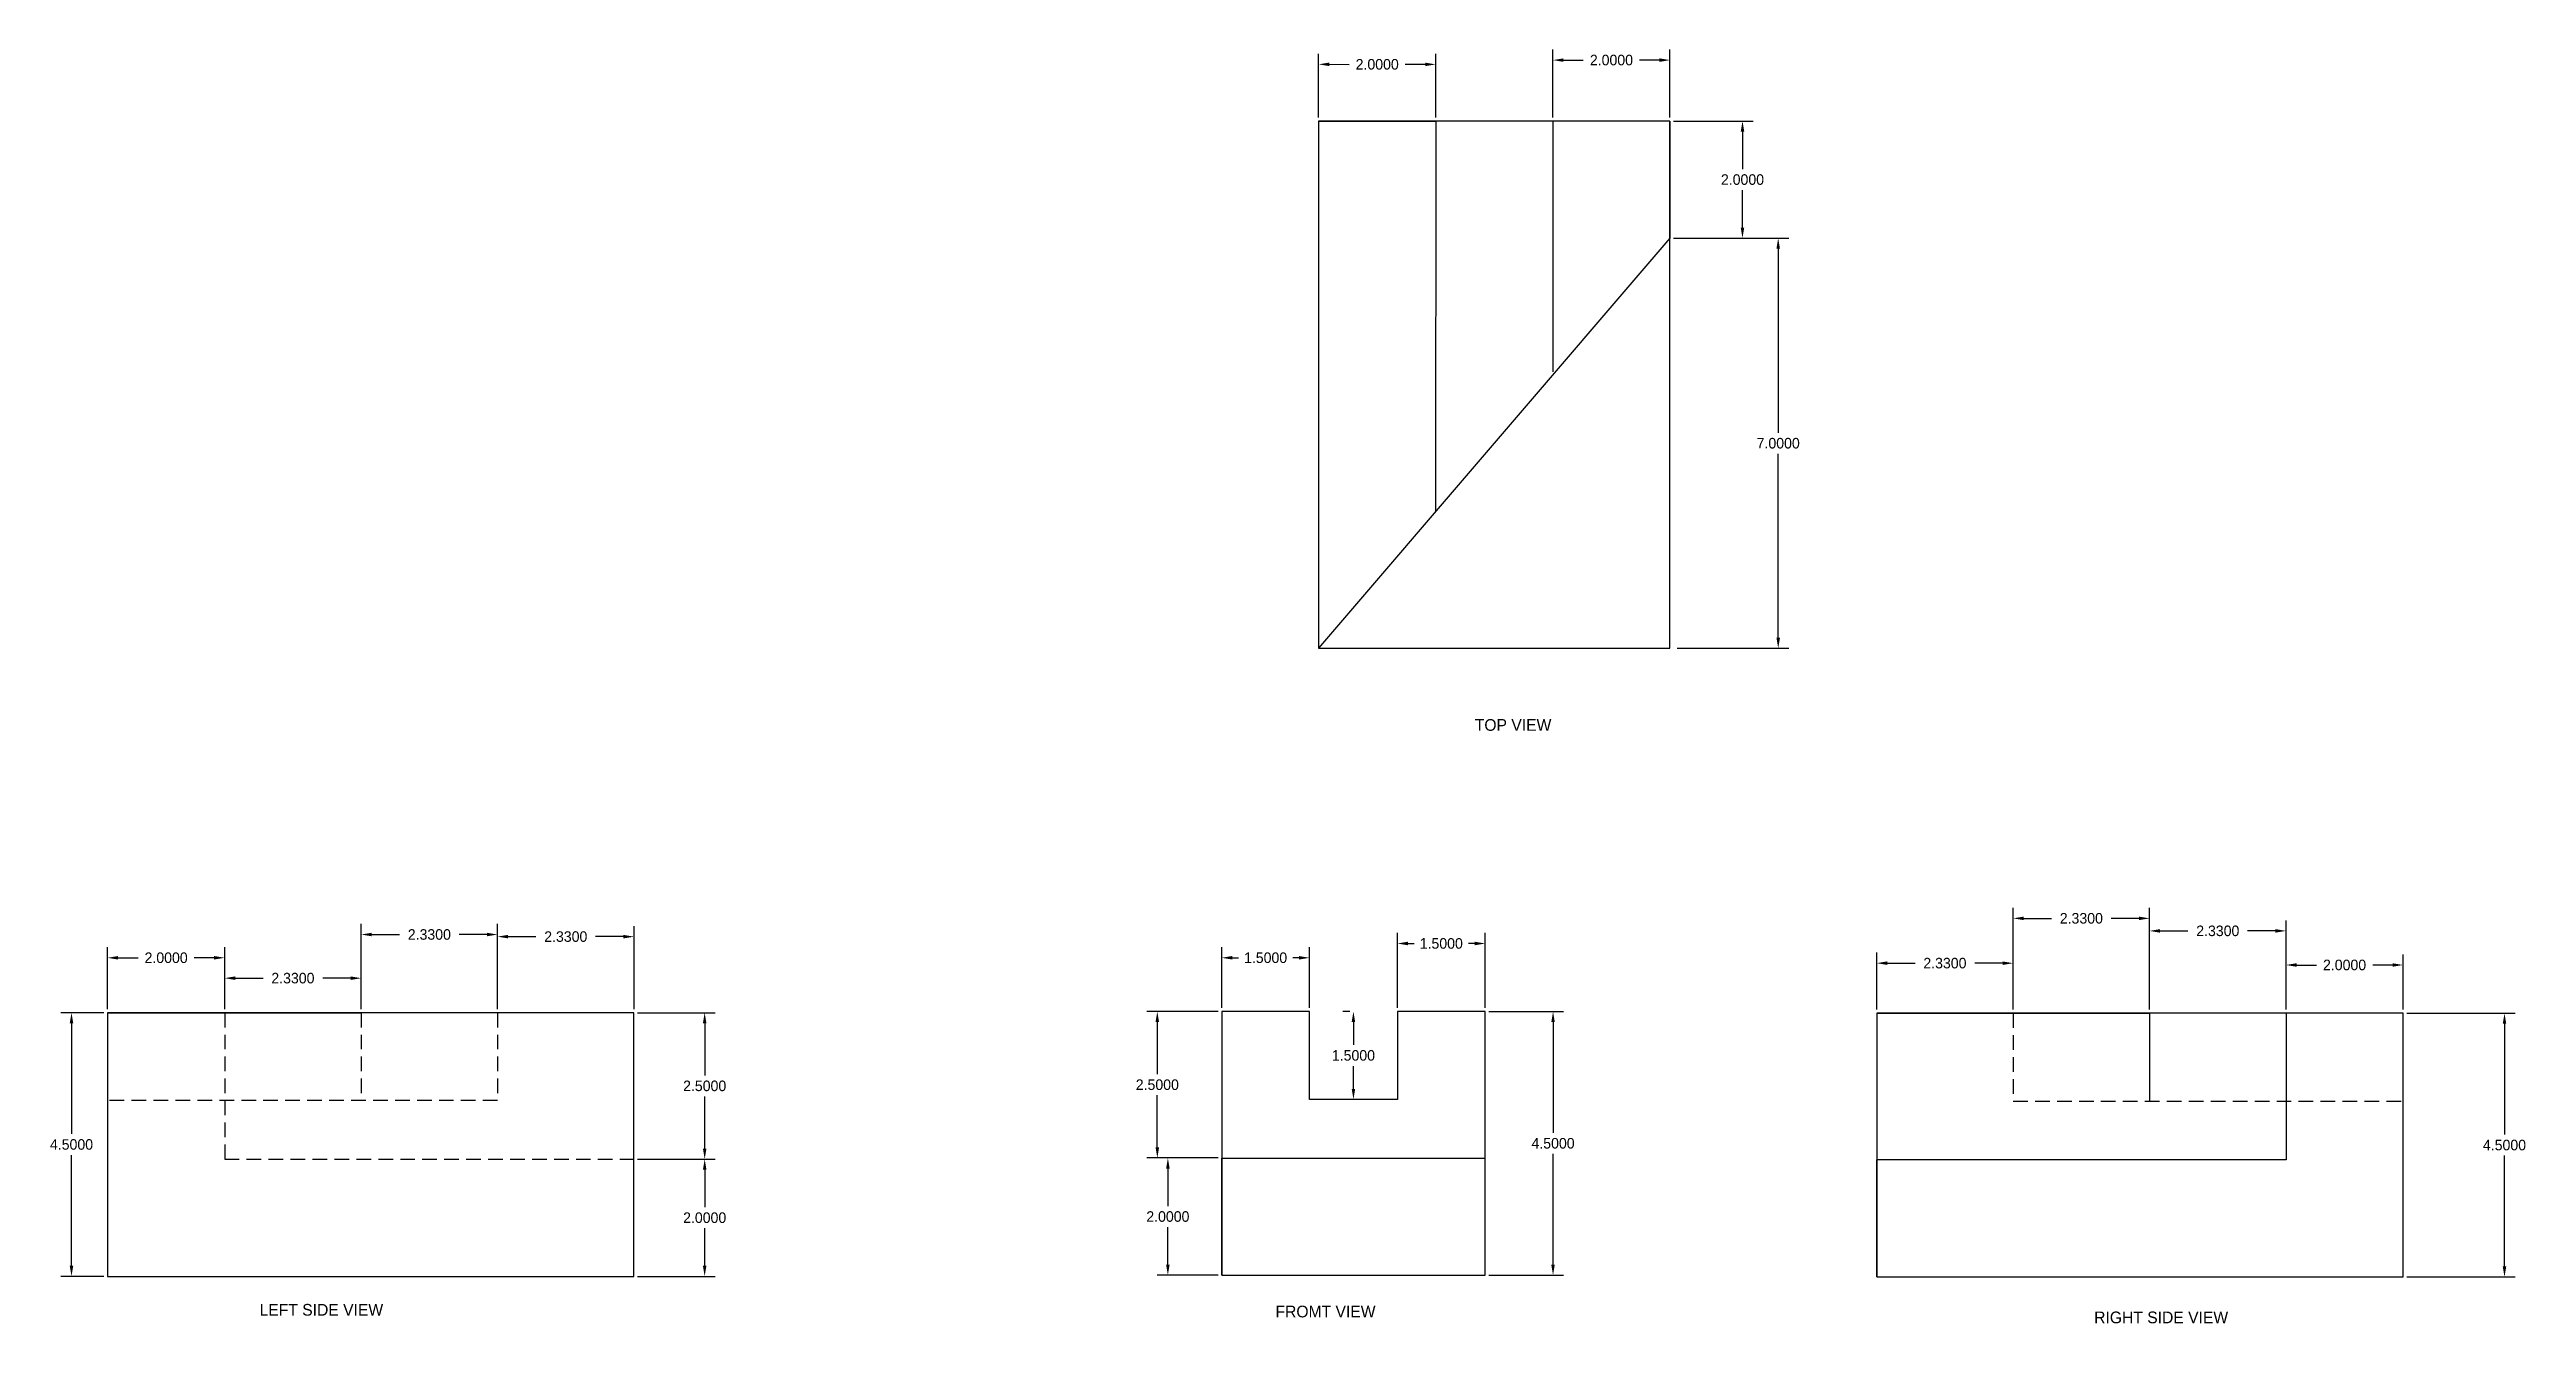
# Model space of a CAD drawing. Header units: inches. Extents: x 31.7 to 74, y 16.4 to 38.2.
import ezdxf

# ---------------------------------------------------------------- set-up
doc = ezdxf.new("R2010")
doc.units = ezdxf.units.IN
doc.header["$MEASUREMENT"] = 0
doc.linetypes.add('DASHED2', pattern=[0.375, 0.25, -0.125])
doc.dimstyles.get("Standard").update_dxf_attribs({"dimtxt": 0.18, "dimasz": 0.18, "dimexe": 0.18, "dimexo": 0.0625, "dimgap": 0.09, "dimtad": 0, "dimtih": 1, "dimtoh": 1, "dimdec": 4, "dimzin": 0, "dimdsep": 46, "dimtxsty": 'Standard', "dimcen": 0.09, "dimadec": 0, "dimazin": 0, "dimtfac": 1, "dimtdec": 4, "dimtofl": 0, "dimtmove": 0, "dimatfit": 3, "dimfxl": 1, "dimtolj": 1, "dimtzin": 0, "dimarcsym": 0})

# ---------------------------------------------------------------- blocks, each defined once
blk = doc.blocks.new('*D14')
at = {"color": 0, "lineweight": -2}
for p, q in [((51.701, 19.249), (50.664, 19.249)), ((50.844, 19.069), (50.844, 18.429)), ((50.844, 17.429), (50.844, 18.069)), ((51.701, 17.249), (50.664, 17.249))]:
    blk.add_line(p, q, dxfattribs=at)
at = {"color": 0}
for points in [[(50.814, 19.069), (50.874, 19.069), (50.844, 19.249)], [(50.814, 17.429), (50.874, 17.429), (50.844, 17.249)]]:
    blk.add_solid(points, dxfattribs=at)
at = {"layer": 'Defpoints', "color": 0}
for p in [(50.844, 19.249), (51.763, 19.249), (51.763, 17.249)]:
    blk.add_point(p, dxfattribs=at)
at = {"color": 0, "insert": (50.844, 18.249), "char_height": 0.18, "attachment_point": 5}
blk.add_mtext('\\A1;2.0000', dxfattribs=at)
blk = doc.blocks.new('*D15')
at = {"color": 0, "lineweight": -2}
for p, q in [((51.701, 21.749), (50.484, 21.749)), ((50.664, 21.569), (50.664, 20.679)), ((50.664, 19.429), (50.664, 20.319)), ((51.701, 19.249), (50.484, 19.249))]:
    blk.add_line(p, q, dxfattribs=at)
at = {"color": 0}
for points in [[(50.634, 21.569), (50.694, 21.569), (50.664, 21.749)], [(50.634, 19.429), (50.694, 19.429), (50.664, 19.249)]]:
    blk.add_solid(points, dxfattribs=at)
at = {"layer": 'Defpoints', "color": 0}
for p in [(51.763, 21.749), (50.664, 19.249), (51.763, 19.249)]:
    blk.add_point(p, dxfattribs=at)
at = {"color": 0, "insert": (50.664, 20.499), "char_height": 0.18, "attachment_point": 5}
blk.add_mtext('\\A1;2.5000', dxfattribs=at)
blk = doc.blocks.new('*D16')
at = {"color": 0, "lineweight": -2}
for p, q in [((53.951, 21.749), (53.833, 21.749)), ((54.013, 21.569), (54.013, 21.179)), ((54.013, 20.429), (54.013, 20.819)), ((53.951, 20.249), (53.833, 20.249))]:
    blk.add_line(p, q, dxfattribs=at)
at = {"color": 0}
for points in [[(53.983, 21.569), (54.043, 21.569), (54.013, 21.749)], [(53.983, 20.429), (54.043, 20.429), (54.013, 20.249)]]:
    blk.add_solid(points, dxfattribs=at)
at = {"layer": 'Defpoints', "color": 0}
for p in [(54.013, 21.749), (54.013, 21.749), (54.013, 20.249)]:
    blk.add_point(p, dxfattribs=at)
at = {"color": 0, "insert": (54.013, 20.999), "char_height": 0.18, "attachment_point": 5}
blk.add_mtext('\\A1;1.5000', dxfattribs=at)
blk = doc.blocks.new('*D17')
at = {"color": 0, "lineweight": -2}
for p, q in [((62.949, 21.781), (62.949, 22.754)), ((63.129, 22.574), (63.604, 22.574)), ((65.099, 22.574), (64.624, 22.574)), ((65.279, 21.781), (65.279, 22.754))]:
    blk.add_line(p, q, dxfattribs=at)
at = {"color": 0}
for points in [[(63.129, 22.604), (63.129, 22.544), (62.949, 22.574)], [(65.099, 22.604), (65.099, 22.544), (65.279, 22.574)]]:
    blk.add_solid(points, dxfattribs=at)
at = {"layer": 'Defpoints', "color": 0}
for p in [(65.279, 22.574), (62.949, 21.719), (65.279, 21.719)]:
    blk.add_point(p, dxfattribs=at)
at = {"color": 0, "insert": (64.114, 22.574), "char_height": 0.18, "attachment_point": 5}
blk.add_mtext('\\A1;2.3300', dxfattribs=at)
blk = doc.blocks.new('*D18')
at = {"color": 0, "lineweight": -2}
for p, q in [((65.279, 21.781), (65.279, 23.519)), ((65.459, 23.339), (65.934, 23.339)), ((67.429, 23.339), (66.954, 23.339)), ((67.609, 21.781), (67.609, 23.519))]:
    blk.add_line(p, q, dxfattribs=at)
at = {"color": 0}
for points in [[(65.459, 23.369), (65.459, 23.309), (65.279, 23.339)], [(67.429, 23.369), (67.429, 23.309), (67.609, 23.339)]]:
    blk.add_solid(points, dxfattribs=at)
at = {"layer": 'Defpoints', "color": 0}
for p in [(65.279, 23.339), (65.279, 21.719), (67.609, 21.719)]:
    blk.add_point(p, dxfattribs=at)
at = {"color": 0, "insert": (66.444, 23.339), "char_height": 0.18, "attachment_point": 5}
blk.add_mtext('\\A1;2.3300', dxfattribs=at)
blk = doc.blocks.new('*D19')
at = {"color": 0, "lineweight": -2}
for p, q in [((67.609, 21.781), (67.609, 23.305)), ((69.939, 21.781), (69.939, 23.305)), ((67.789, 23.125), (68.264, 23.125)), ((69.759, 23.125), (69.284, 23.125))]:
    blk.add_line(p, q, dxfattribs=at)
at = {"color": 0}
for points in [[(67.789, 23.155), (67.789, 23.095), (67.609, 23.125)], [(69.759, 23.155), (69.759, 23.095), (69.939, 23.125)]]:
    blk.add_solid(points, dxfattribs=at)
at = {"layer": 'Defpoints', "color": 0}
for p in [(67.609, 23.125), (67.609, 21.719), (69.939, 21.719)]:
    blk.add_point(p, dxfattribs=at)
at = {"color": 0, "insert": (68.774, 23.125), "char_height": 0.18, "attachment_point": 5}
blk.add_mtext('\\A1;2.3300', dxfattribs=at)
blk = doc.blocks.new('*D20')
at = {"color": 0, "lineweight": -2}
for p, q in [((69.939, 21.781), (69.939, 22.723)), ((70.119, 22.543), (70.459, 22.543)), ((71.759, 22.543), (71.419, 22.543)), ((71.939, 21.781), (71.939, 22.723))]:
    blk.add_line(p, q, dxfattribs=at)
at = {"color": 0}
for points in [[(70.119, 22.573), (70.119, 22.513), (69.939, 22.543)], [(71.759, 22.573), (71.759, 22.513), (71.939, 22.543)]]:
    blk.add_solid(points, dxfattribs=at)
at = {"layer": 'Defpoints', "color": 0}
for p in [(69.939, 22.543), (69.939, 21.719), (71.939, 21.719)]:
    blk.add_point(p, dxfattribs=at)
at = {"color": 0, "insert": (70.939, 22.543), "char_height": 0.18, "attachment_point": 5}
blk.add_mtext('\\A1;2.0000', dxfattribs=at)
blk = doc.blocks.new('*D21')
at = {"color": 0, "lineweight": -2}
for p, q in [((72.002, 21.719), (73.85, 21.719)), ((73.67, 21.539), (73.67, 19.649)), ((73.67, 17.399), (73.67, 19.289)), ((72.002, 17.219), (73.85, 17.219))]:
    blk.add_line(p, q, dxfattribs=at)
at = {"color": 0}
for points in [[(73.64, 21.539), (73.7, 21.539), (73.67, 21.719)], [(73.64, 17.399), (73.7, 17.399), (73.67, 17.219)]]:
    blk.add_solid(points, dxfattribs=at)
at = {"layer": 'Defpoints', "color": 0}
for p in [(71.939, 21.719), (71.939, 17.219), (73.67, 17.219)]:
    blk.add_point(p, dxfattribs=at)
at = {"color": 0, "insert": (73.67, 19.469), "char_height": 0.18, "attachment_point": 5}
blk.add_mtext('\\A1;4.5000', dxfattribs=at)
blk = doc.blocks.new('*D22')
at = {"color": 0, "lineweight": -2}
for p, q in [((41.789, 19.229), (43.114, 19.229)), ((42.934, 19.049), (42.934, 18.409)), ((42.934, 17.409), (42.934, 18.049)), ((41.789, 17.229), (43.114, 17.229))]:
    blk.add_line(p, q, dxfattribs=at)
at = {"color": 0}
for points in [[(42.904, 19.049), (42.964, 19.049), (42.934, 19.229)], [(42.904, 17.409), (42.964, 17.409), (42.934, 17.229)]]:
    blk.add_solid(points, dxfattribs=at)
at = {"layer": 'Defpoints', "color": 0}
for p in [(41.727, 19.229), (42.934, 19.229), (41.727, 17.229)]:
    blk.add_point(p, dxfattribs=at)
at = {"color": 0, "insert": (42.934, 18.229), "char_height": 0.18, "attachment_point": 5}
blk.add_mtext('\\A1;2.0000', dxfattribs=at)
blk = doc.blocks.new('*D23')
at = {"color": 0, "lineweight": -2}
for p, q in [((41.789, 21.729), (43.114, 21.729)), ((42.934, 21.549), (42.934, 20.659)), ((42.934, 19.409), (42.934, 20.299)), ((41.789, 19.229), (43.114, 19.229))]:
    blk.add_line(p, q, dxfattribs=at)
at = {"color": 0}
for points in [[(42.904, 21.549), (42.964, 21.549), (42.934, 21.729)], [(42.904, 19.409), (42.964, 19.409), (42.934, 19.229)]]:
    blk.add_solid(points, dxfattribs=at)
at = {"layer": 'Defpoints', "color": 0}
for p in [(41.727, 21.729), (41.727, 19.229), (42.934, 19.229)]:
    blk.add_point(p, dxfattribs=at)
at = {"color": 0, "insert": (42.934, 20.479), "char_height": 0.18, "attachment_point": 5}
blk.add_mtext('\\A1;2.5000', dxfattribs=at)
blk = doc.blocks.new('*D24')
at = {"color": 0, "lineweight": -2}
for p, q in [((32.737, 21.791), (32.737, 22.846)), ((34.737, 21.791), (34.737, 22.846)), ((32.917, 22.666), (33.257, 22.666)), ((34.557, 22.666), (34.217, 22.666))]:
    blk.add_line(p, q, dxfattribs=at)
at = {"color": 0}
for points in [[(32.917, 22.696), (32.917, 22.636), (32.737, 22.666)], [(34.557, 22.696), (34.557, 22.636), (34.737, 22.666)]]:
    blk.add_solid(points, dxfattribs=at)
at = {"layer": 'Defpoints', "color": 0}
for p in [(34.737, 22.666), (32.737, 21.729), (34.737, 21.729)]:
    blk.add_point(p, dxfattribs=at)
at = {"color": 0, "insert": (33.737, 22.666), "char_height": 0.18, "attachment_point": 5}
blk.add_mtext('\\A1;2.0000', dxfattribs=at)
blk = doc.blocks.new('*D25')
at = {"color": 0, "lineweight": -2}
for p, q in [((34.737, 21.791), (34.737, 22.498)), ((37.067, 21.791), (37.067, 22.498)), ((34.917, 22.318), (35.392, 22.318)), ((36.887, 22.318), (36.412, 22.318))]:
    blk.add_line(p, q, dxfattribs=at)
at = {"color": 0}
for points in [[(34.917, 22.348), (34.917, 22.288), (34.737, 22.318)], [(36.887, 22.348), (36.887, 22.288), (37.067, 22.318)]]:
    blk.add_solid(points, dxfattribs=at)
at = {"layer": 'Defpoints', "color": 0}
for p in [(34.737, 22.318), (34.737, 21.729), (37.067, 21.729)]:
    blk.add_point(p, dxfattribs=at)
at = {"color": 0, "insert": (35.902, 22.318), "char_height": 0.18, "attachment_point": 5}
blk.add_mtext('\\A1;2.3300', dxfattribs=at)
blk = doc.blocks.new('*D26')
at = {"color": 0, "lineweight": -2}
for p, q in [((37.067, 21.791), (37.067, 23.243)), ((37.247, 23.063), (37.722, 23.063)), ((39.217, 23.063), (38.742, 23.063)), ((39.397, 21.791), (39.397, 23.243))]:
    blk.add_line(p, q, dxfattribs=at)
at = {"color": 0}
for points in [[(37.247, 23.093), (37.247, 23.033), (37.067, 23.063)], [(39.217, 23.093), (39.217, 23.033), (39.397, 23.063)]]:
    blk.add_solid(points, dxfattribs=at)
at = {"layer": 'Defpoints', "color": 0}
for p in [(37.067, 23.063), (37.067, 21.729), (39.397, 21.729)]:
    blk.add_point(p, dxfattribs=at)
at = {"color": 0, "insert": (38.232, 23.063), "char_height": 0.18, "attachment_point": 5}
blk.add_mtext('\\A1;2.3300', dxfattribs=at)
blk = doc.blocks.new('*D27')
at = {"color": 0, "lineweight": -2}
for p, q in [((39.397, 21.791), (39.397, 23.207)), ((39.577, 23.027), (40.052, 23.027)), ((41.547, 23.027), (41.072, 23.027)), ((41.727, 21.791), (41.727, 23.207))]:
    blk.add_line(p, q, dxfattribs=at)
at = {"color": 0}
for points in [[(39.577, 23.057), (39.577, 22.997), (39.397, 23.027)], [(41.547, 23.057), (41.547, 22.997), (41.727, 23.027)]]:
    blk.add_solid(points, dxfattribs=at)
at = {"layer": 'Defpoints', "color": 0}
for p in [(39.397, 23.027), (39.397, 21.729), (41.727, 21.729)]:
    blk.add_point(p, dxfattribs=at)
at = {"color": 0, "insert": (40.562, 23.027), "char_height": 0.18, "attachment_point": 5}
blk.add_mtext('\\A1;2.3300', dxfattribs=at)
blk = doc.blocks.new('*D28')
at = {"color": 0, "lineweight": -2}
for p, q in [((32.674, 21.729), (31.941, 21.729)), ((32.121, 21.549), (32.121, 19.659)), ((32.121, 17.409), (32.121, 19.299)), ((32.674, 17.229), (31.941, 17.229))]:
    blk.add_line(p, q, dxfattribs=at)
at = {"color": 0}
for points in [[(32.091, 21.549), (32.151, 21.549), (32.121, 21.729)], [(32.091, 17.409), (32.151, 17.409), (32.121, 17.229)]]:
    blk.add_solid(points, dxfattribs=at)
at = {"layer": 'Defpoints', "color": 0}
for p in [(32.121, 21.729), (32.737, 21.729), (32.737, 17.229)]:
    blk.add_point(p, dxfattribs=at)
at = {"color": 0, "insert": (32.121, 19.479), "char_height": 0.18, "attachment_point": 5}
blk.add_mtext('\\A1;4.5000', dxfattribs=at)
blk = doc.blocks.new('*D29')
at = {"color": 0, "lineweight": -2}
for p, q in [((56.326, 21.749), (57.602, 21.749)), ((57.422, 21.569), (57.422, 19.679)), ((57.422, 17.429), (57.422, 19.319)), ((56.326, 17.249), (57.602, 17.249))]:
    blk.add_line(p, q, dxfattribs=at)
at = {"color": 0}
for points in [[(57.392, 21.569), (57.452, 21.569), (57.422, 21.749)], [(57.392, 17.429), (57.452, 17.429), (57.422, 17.249)]]:
    blk.add_solid(points, dxfattribs=at)
at = {"layer": 'Defpoints', "color": 0}
for p in [(56.263, 21.749), (56.263, 17.249), (57.422, 17.249)]:
    blk.add_point(p, dxfattribs=at)
at = {"color": 0, "insert": (57.422, 19.499), "char_height": 0.18, "attachment_point": 5}
blk.add_mtext('\\A1;4.5000', dxfattribs=at)
blk = doc.blocks.new('*D30')
at = {"color": 0, "lineweight": -2}
for p, q in [((51.763, 21.811), (51.763, 22.846)), ((53.263, 21.811), (53.263, 22.846)), ((51.943, 22.666), (52.048, 22.666)), ((53.083, 22.666), (52.978, 22.666))]:
    blk.add_line(p, q, dxfattribs=at)
at = {"color": 0}
for points in [[(51.943, 22.696), (51.943, 22.636), (51.763, 22.666)], [(53.083, 22.696), (53.083, 22.636), (53.263, 22.666)]]:
    blk.add_solid(points, dxfattribs=at)
at = {"layer": 'Defpoints', "color": 0}
for p in [(51.763, 22.666), (51.763, 21.749), (53.263, 21.749)]:
    blk.add_point(p, dxfattribs=at)
at = {"color": 0, "insert": (52.513, 22.666), "char_height": 0.18, "attachment_point": 5}
blk.add_mtext('\\A1;1.5000', dxfattribs=at)
blk = doc.blocks.new('*D31')
at = {"color": 0, "lineweight": -2}
for p, q in [((54.763, 21.811), (54.763, 23.09)), ((54.943, 22.91), (55.048, 22.91)), ((56.083, 22.91), (55.978, 22.91)), ((56.263, 21.811), (56.263, 23.09))]:
    blk.add_line(p, q, dxfattribs=at)
at = {"color": 0}
for points in [[(54.943, 22.94), (54.943, 22.88), (54.763, 22.91)], [(56.083, 22.94), (56.083, 22.88), (56.263, 22.91)]]:
    blk.add_solid(points, dxfattribs=at)
at = {"layer": 'Defpoints', "color": 0}
for p in [(54.763, 22.91), (54.763, 21.749), (56.263, 21.749)]:
    blk.add_point(p, dxfattribs=at)
at = {"color": 0, "insert": (55.513, 22.91), "char_height": 0.18, "attachment_point": 5}
blk.add_mtext('\\A1;1.5000', dxfattribs=at)
blk = doc.blocks.new('*D32')
at = {"color": 0, "lineweight": -2}
for p, q in [((59.481, 36.948), (60.837, 36.948)), ((60.657, 36.768), (60.657, 36.128)), ((60.657, 35.128), (60.657, 35.768)), ((59.481, 34.948), (60.837, 34.948))]:
    blk.add_line(p, q, dxfattribs=at)
at = {"color": 0}
for points in [[(60.627, 36.768), (60.687, 36.768), (60.657, 36.948)], [(60.627, 35.128), (60.687, 35.128), (60.657, 34.948)]]:
    blk.add_solid(points, dxfattribs=at)
at = {"layer": 'Defpoints', "color": 0}
for p in [(59.419, 36.948), (59.419, 34.948), (60.657, 34.948)]:
    blk.add_point(p, dxfattribs=at)
at = {"color": 0, "insert": (60.657, 35.948), "char_height": 0.18, "attachment_point": 5}
blk.add_mtext('\\A1;2.0000', dxfattribs=at)
blk = doc.blocks.new('*D33')
at = {"color": 0, "lineweight": -2}
for p, q in [((59.544, 34.948), (61.447, 34.948)), ((61.267, 34.768), (61.267, 31.628)), ((61.267, 28.128), (61.267, 31.268)), ((59.544, 27.948), (61.447, 27.948))]:
    blk.add_line(p, q, dxfattribs=at)
at = {"color": 0}
for points in [[(61.237, 34.768), (61.297, 34.768), (61.267, 34.948)], [(61.237, 28.128), (61.297, 28.128), (61.267, 27.948)]]:
    blk.add_solid(points, dxfattribs=at)
at = {"layer": 'Defpoints', "color": 0}
for p in [(59.481, 34.948), (59.481, 27.948), (61.267, 27.948)]:
    blk.add_point(p, dxfattribs=at)
at = {"color": 0, "insert": (61.267, 31.448), "char_height": 0.18, "attachment_point": 5}
blk.add_mtext('\\A1;7.0000', dxfattribs=at)
blk = doc.blocks.new('*D34')
at = {"color": 0, "lineweight": -2}
for p, q in [((53.419, 37.011), (53.419, 38.096)), ((55.419, 37.01), (55.419, 38.095)), ((53.599, 37.916), (53.939, 37.915)), ((55.239, 37.915), (54.899, 37.915))]:
    blk.add_line(p, q, dxfattribs=at)
at = {"color": 0}
for points in [[(53.599, 37.946), (53.599, 37.886), (53.419, 37.916)], [(55.239, 37.945), (55.239, 37.885), (55.419, 37.915)]]:
    blk.add_solid(points, dxfattribs=at)
at = {"layer": 'Defpoints', "color": 0}
for p in [(55.419, 37.915), (53.419, 36.948), (55.419, 36.947)]:
    blk.add_point(p, dxfattribs=at)
at = {"color": 0, "insert": (54.419, 37.915), "char_height": 0.18, "attachment_point": 5}
blk.add_mtext('\\A1;2.0000', dxfattribs=at)
blk = doc.blocks.new('*D35')
at = {"color": 0, "lineweight": -2}
for p, q in [((57.419, 37.011), (57.419, 38.168)), ((59.419, 37.011), (59.419, 38.168)), ((57.599, 37.988), (57.939, 37.988)), ((59.239, 37.988), (58.899, 37.988))]:
    blk.add_line(p, q, dxfattribs=at)
at = {"color": 0}
for points in [[(57.599, 38.018), (57.599, 37.958), (57.419, 37.988)], [(59.239, 38.018), (59.239, 37.958), (59.419, 37.988)]]:
    blk.add_solid(points, dxfattribs=at)
at = {"layer": 'Defpoints', "color": 0}
for p in [(59.419, 37.988), (57.419, 36.948), (59.419, 36.948)]:
    blk.add_point(p, dxfattribs=at)
at = {"color": 0, "insert": (58.419, 37.988), "char_height": 0.18, "attachment_point": 5}
blk.add_mtext('\\A1;2.0000', dxfattribs=at)

msp = doc.modelspace()

# ---------------------------------------------------------------- linework, layer by layer
for p, q in [((59.4189, 36.9482), (53.4189, 36.9482)), ((53.4189, 36.9482), (53.4189, 27.9482)), ((53.4189, 36.9482), (55.4189, 36.9482)), ((55.4189, 36.9482), (55.41626, 30.27845)), ((59.4189, 36.9482), (57.4189, 36.9482)), ((59.4189, 36.9482), (57.4189, 36.9482)), ((57.4189, 36.9482), (57.4189, 32.66681)), ((59.4189, 27.9482), (59.4189, 36.9482)), ((59.4189, 36.9482), (59.4189, 34.9482)), ((59.4189, 34.9482), (53.4189, 27.9482)), ((53.4189, 27.9482), (59.4189, 27.9482)), ((41.72688, 21.72881), (32.73688, 21.72881)), ((32.73688, 21.72881), (32.73688, 17.22881)), ((32.73688, 21.72881), (34.73688, 21.72881)), ((32.73688, 21.72881), (34.73688, 21.72881)), ((34.73688, 21.72881), (37.06688, 21.72881)), ((41.72688, 21.72881), (39.39688, 21.72881)), ((41.72688, 21.72881), (39.39688, 21.72881)), ((41.72688, 17.22881), (41.72688, 21.72881)), ((53.26303, 21.74853), (51.76303, 21.74853)), ((51.76303, 21.74853), (51.76303, 17.24853)), ((53.26303, 20.24853), (53.26303, 21.74853)), ((56.26303, 21.74853), (54.76303, 21.74853)), ((54.76303, 21.74853), (54.76303, 20.24853)), ((56.26303, 17.24853), (56.26303, 21.74853)), ((71.93946, 21.7188), (62.94946, 21.7188)), ((62.94946, 21.7188), (62.94946, 17.2188)), ((62.94946, 21.7188), (65.27946, 21.7188)), ((65.27946, 21.7188), (67.60946, 21.7188)), ((67.60946, 21.7188), (67.60946, 20.2188)), ((71.93946, 21.7188), (69.93946, 21.7188)), ((69.93946, 21.7188), (69.93946, 19.2188)), ((71.93946, 17.2188), (71.93946, 21.7188)), ((54.76303, 20.24853), (53.26303, 20.24853)), ((41.72688, 17.22881), (41.72688, 19.22881)), ((51.76303, 17.24853), (51.76303, 19.24853)), ((51.76303, 19.24853), (56.26303, 19.24853)), ((62.94946, 17.2188), (62.94946, 19.2188)), ((69.93946, 19.2188), (62.94946, 19.2188)), ((32.73688, 17.22881), (41.72688, 17.22881)), ((51.76303, 17.24853), (56.26303, 17.24853)), ((62.94946, 17.2188), (71.93946, 17.2188))]:
    msp.add_line(p, q)
at = {"linetype": 'DASHED2'}
for p, q in [((34.73688, 21.72881), (34.73688, 19.22881)), ((37.06688, 21.72881), (37.06688, 20.22881)), ((39.39688, 21.72881), (39.39688, 20.22881)), ((65.27946, 21.7188), (65.27946, 20.2188)), ((39.39688, 20.22881), (32.73688, 20.22881)), ((65.27946, 20.2188), (71.93946, 20.2188)), ((34.73688, 19.22881), (41.72688, 19.22881))]:
    msp.add_line(p, q, dxfattribs=at)

# ---------------------------------------------------------------- texts
at = {"char_height": 0.2, "attachment_point": 1}
for s, insert, width in [('TOP VIEW', (56.08545, 26.74012), 5.1465815), ('LEFT SIDE VIEW', (35.333, 16.75779), 5.4829968), ('FROMT VIEW', (52.68197, 16.72833), 4.0739582), ('RIGHT SIDE VIEW', (66.6629, 16.62797), 7.492484)]:
    msp.add_mtext(s, dxfattribs=dict(at, insert=insert, width=width))

# ---------------------------------------------------------------- dimensions: what is measured, and where the dimension line sits
for p1, p2, distance, picture, middle in [((53.4189, 36.9482), (55.4189, 36.94741), 0.96749, '*D34', (54.41928, 37.9153)), ((57.4189, 36.9482), (59.4189, 36.9482), 1.03973, '*D35', (58.4189, 37.98793)), ((59.4189, 36.9482), (59.4189, 34.9482), 1.2379, '*D32', (60.65681, 35.9482)), ((59.4814, 34.9482), (59.4814, 27.9482), 1.78554, '*D33', (61.26694, 31.4482)), ((67.60946, 21.7188), (65.27946, 21.7188), -1.62008, '*D18', (66.44446, 23.33888)), ((69.93946, 21.7188), (67.60946, 21.7188), -1.40588, '*D19', (68.77446, 23.12468)), ((32.73688, 21.72881), (34.73688, 21.72881), 0.93676, '*D24', (33.73688, 22.66557)), ((39.39688, 21.72881), (37.06688, 21.72881), -1.33456, '*D26', (38.23188, 23.06337)), ((41.72688, 21.72881), (39.39688, 21.72881), -1.29849, '*D27', (40.56188, 23.0273)), ((53.26303, 21.74853), (51.76303, 21.74853), -0.91703, '*D30', (52.51303, 22.66557)), ((56.26303, 21.74853), (54.76303, 21.74853), -1.16184, '*D31', (55.51303, 22.91037)), ((37.06688, 21.72881), (34.73688, 21.72881), -0.58963, '*D25', (35.90188, 22.31844)), ((62.94946, 21.7188), (65.27946, 21.7188), 0.85507, '*D17', (64.11446, 22.57387)), ((71.93946, 21.7188), (69.93946, 21.7188), -0.82419, '*D20', (70.93946, 22.54299)), ((32.73688, 17.22881), (32.73688, 21.72881), 0.61617, '*D28', (32.12072, 19.47881)), ((41.72688, 21.72881), (41.72688, 19.22881), 1.20667, '*D23', (42.93355, 20.47881)), ((51.76303, 21.74853), (51.76303, 19.24853), -1.09894, '*D15', (50.6641, 20.49853)), ((54.01303, 20.24853), (54.01303, 21.74853), 0, '*D16', (54.01303, 20.99853)), ((56.26303, 21.74853), (56.26303, 17.24853), 1.15911, '*D29', (57.42214, 19.49853)), ((71.93946, 21.7188), (71.93946, 17.2188), 1.73094, '*D21', (73.6704, 19.4688)), ((41.72688, 17.22881), (41.72688, 19.22881), -1.20667, '*D22', (42.93355, 18.22881)), ((51.76303, 17.24853), (51.76303, 19.24853), 0.91894, '*D14', (50.8441, 18.24853))]:
    dim = msp.add_aligned_dim(p1=p1, p2=p2, distance=distance, dimstyle='Standard')
    dim.commit()
    dim.dimension.update_dxf_attribs({"geometry": picture, "text_midpoint": middle})

doc.saveas('drawing.dxf')
